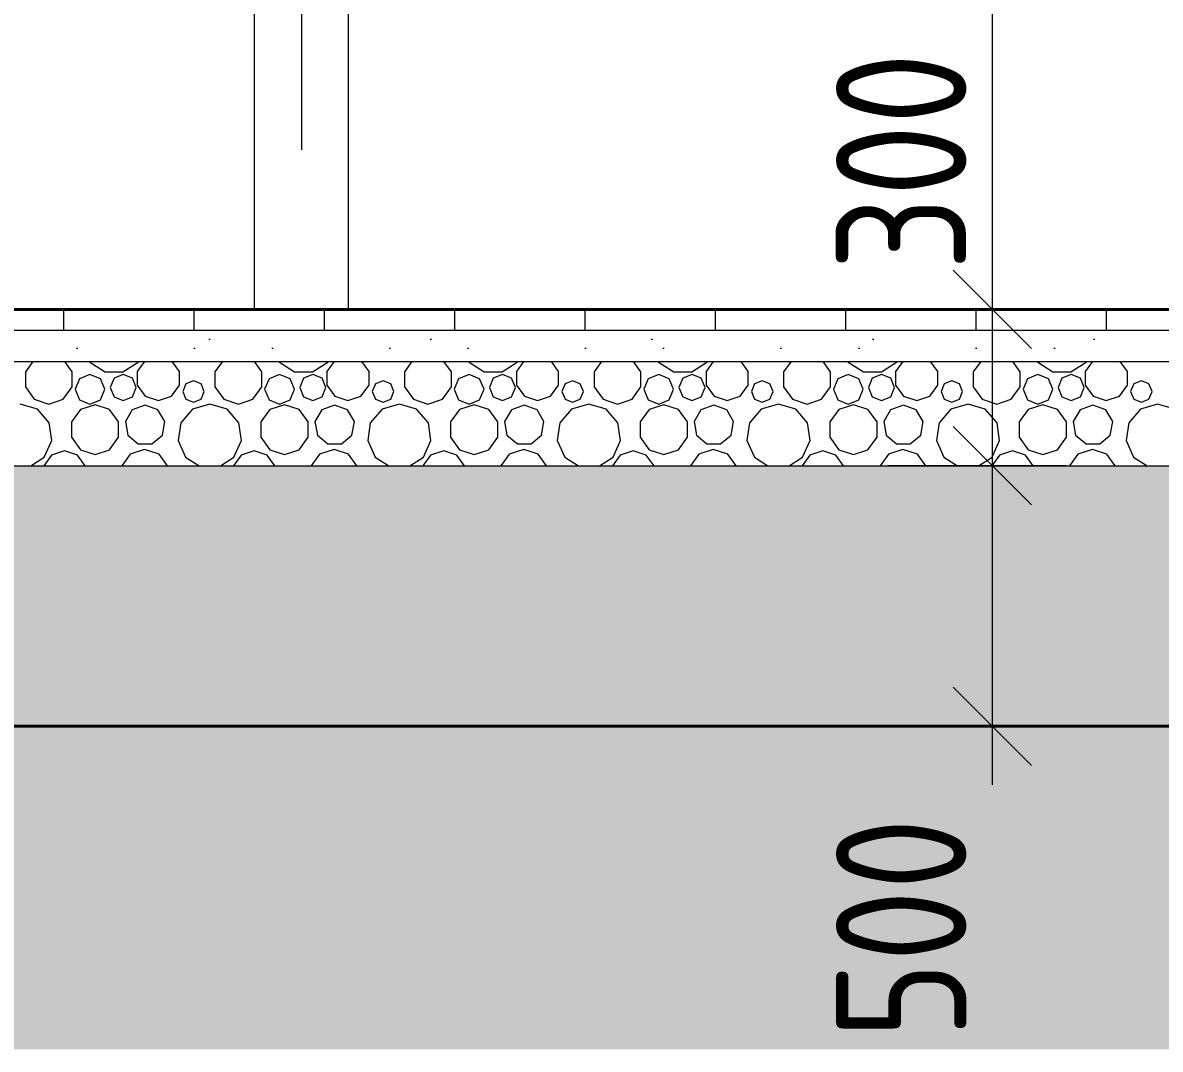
# Model space of a CAD drawing. Header units: millimetres. Extents: x 38742 to 206544, y -3832 to 13261.
# Drawn here: x 64921 to 67103, y -1420 to 550 of the extents above; entities that cross this region are included whole.
import ezdxf
from ezdxf.enums import TextEntityAlignment as Align

# ---------------------------------------------------------------- set-up
doc = ezdxf.new("R2010")
doc.units = ezdxf.units.MM
doc.header["$MEASUREMENT"] = 0
doc.linetypes.add('Штрихштриховая', pattern=[10936.110735, 5291.666508, -2116.666555, 1411.111116, -2116.666555])
for name, color, linetype in [('колонны', 7, 'Continuous'), ('оси', 7, 'Continuous'), ('перекрытие', 7, 'Continuous'), ('подп стены Инжзащита', 7, 'Continuous')]:
    doc.layers.add(name, color=color, linetype=linetype)
for name, color, linetype, lineweight in [('колонны_Ном._пера__96', 7, 'Continuous', 13), ('оси_Ном._пера__96', 7, 'Continuous', 13), ('перекрытие_Ном._пера__94', 252, 'Continuous', 13), ('перекрытие_Ном._пера__97', 7, 'Continuous', 20), ('перекрытие_Ном._пера__99', 7, 'Continuous', 40), ('подп стены Инжзащита_Ном._пера__96', 7, 'Continuous', 13), ('подп стены Инжзащита_Ном._пера__97', 7, 'Continuous', 20)]:
    doc.layers.add(name, color=color, linetype=linetype, lineweight=lineweight)
doc.styles.add('СГЕНЕРИР_СТИЛЬ_1', font='gost_2_304-81_type.ttf')
doc.dimstyles.new('СГЕНЕРИР_СТИЛЬ__2', dxfattribs={"dimtxt": 250, "dimasz": 142.5, "dimexe": 0.18, "dimexo": 200, "dimgap": 0.09, "dimtad": 1, "dimdec": 0, "dimzin": 0, "dimdsep": 46, "dimtxsty": 'СГЕНЕРИР_СТИЛЬ_1', "dimblk": 'ARROWHEAD_6', "dimblk1": 'ARROWHEAD_6', "dimblk2": 'ARROWHEAD_6', "dimcen": 0.09, "dimclrd": 7, "dimclre": 7, "dimclrt": 7, "dimadec": 0, "dimazin": 0, "dimtfac": 1, "dimtdec": 4, "dimtmove": 0, "dimatfit": 3, "dimfxl": 1, "dimtolj": 1, "dimtzin": 0, "dimarcsym": 0})

# ---------------------------------------------------------------- blocks, each defined once
blk = doc.blocks.new('Элемент разреза_6_2')
at = {"layer": 'колонны_Ном._пера__96', "linetype": 'Continuous'}
for p, q in [((65365.7, 0), (65365.7, 4706)), ((65545.7, 0), (65545.7, 4706))]:
    blk.add_line(p, q, dxfattribs=at)
blk = doc.blocks.new('Стандартный маркер сетки[2]_2', base_point=(65455.7, 6597.5))
at = {"layer": 'оси_Ном._пера__96', "linetype": 'Штрихштриховая'}
blk.add_line((65455.7, 5597.5), (65455.7, -2000), dxfattribs=at)
at = {"layer": 'оси_Ном._пера__96', "style": 'СГЕНЕРИР_СТИЛЬ_1'}
blk.add_attdef('AC_MarkerText_1', text='', height=350, rotation=360, dxfattribs=at).set_placement((65316.5, -3669.7), align=Align.BOTTOM_LEFT)
blk = doc.blocks.new('*X86')
at = {"layer": 'перекрытие_Ном._пера__94', "linetype": 'Continuous'}
for p, q in [((64940.3, -100), (64926, -119.7)), ((65016, -119.7), (65001.7, -100)), ((65049.2, -100), (65049.8, -101.3)), ((65049.8, -101.3), (65078.9, -119.9)), ((65113.3, -119.9), (65142.4, -101.3)), ((65154.5, -100), (65140.7, -119)), ((65142.4, -101.3), (65143, -100)), ((65221.7, -119), (65207.9, -100)), ((65304, -100), (65289.7, -119.7)), ((65379.7, -119.7), (65365.4, -100)), ((65413, -100), (65413.5, -101.3)), ((65413.5, -101.3), (65442.6, -119.9)), ((65477.1, -119.9), (65506.1, -101.3)), ((65518.2, -100), (65504.4, -119)), ((65506.1, -101.3), (65506.7, -100)), ((65585.4, -119), (65571.6, -100)), ((65667.7, -100), (65653.4, -119.7)), ((65743.4, -119.7), (65729.1, -100)), ((65776.7, -100), (65777.3, -101.3)), ((65777.3, -101.3), (65806.3, -119.9)), ((65840.8, -119.9), (65869.8, -101.3)), ((65881.9, -100), (65868.2, -119)), ((65869.8, -101.3), (65870.4, -100)), ((65949.1, -119), (65935.3, -100)), ((66031.4, -100), (66017.1, -119.7)), ((66107.1, -119.7), (66092.8, -100)), ((66140.4, -100), (66141, -101.3)), ((66141, -101.3), (66170, -119.9)), ((66204.5, -119.9), (66233.5, -101.3)), ((66245.6, -100), (66231.9, -119)), ((66233.5, -101.3), (66234.1, -100)), ((66312.8, -119), (66299, -100)), ((66395.1, -100), (66380.8, -119.7)), ((66470.8, -119.7), (66456.5, -100)), ((66504.1, -100), (66504.7, -101.3)), ((66504.7, -101.3), (66533.7, -119.9)), ((66568.2, -119.9), (66597.2, -101.3)), ((66609.4, -100), (66595.6, -119)), ((66597.2, -101.3), (66597.8, -100)), ((66676.5, -119), (66662.7, -100)), ((66758.8, -100), (66744.5, -119.7)), ((66834.5, -119.7), (66820.2, -100)), ((66867.8, -100), (66868.4, -101.3)), ((66868.4, -101.3), (66897.4, -119.9)), ((66931.9, -119.9), (66960.9, -101.3)), ((66973.1, -100), (66959.3, -119)), ((66960.9, -101.3), (66961.5, -100)), ((67040.2, -119), (67026.4, -100)), ((64926, -119.7), (64926, -148.9)), ((65016, -148.9), (65016, -119.7)), ((65050, -124.8), (65029.8, -133.2)), ((65070.2, -133.2), (65050, -124.8)), ((65078.9, -119.9), (65113.3, -119.9)), ((65113.8, -124.8), (65096.1, -132.1)), ((65131.6, -132.1), (65113.8, -124.8)), ((65140.7, -119), (65140.7, -145.3)), ((65221.7, -145.3), (65221.7, -119)), ((65289.7, -119.7), (65289.7, -148.9)), ((65379.7, -148.9), (65379.7, -119.7)), ((65413.7, -124.8), (65393.5, -133.2)), ((65433.9, -133.2), (65413.7, -124.8)), ((65442.6, -119.9), (65477.1, -119.9)), ((65477.5, -124.8), (65459.8, -132.1)), ((65495.3, -132.1), (65477.5, -124.8)), ((65504.4, -119), (65504.4, -145.3)), ((65585.4, -145.3), (65585.4, -119)), ((65653.4, -119.7), (65653.4, -148.9)), ((65743.4, -148.9), (65743.4, -119.7)), ((65777.4, -124.8), (65757.2, -133.2)), ((65797.6, -133.2), (65777.4, -124.8)), ((65806.3, -119.9), (65840.8, -119.9)), ((65841.2, -124.8), (65823.5, -132.1)), ((65859, -132.1), (65841.2, -124.8)), ((65868.2, -119), (65868.2, -145.3)), ((65949.1, -145.3), (65949.1, -119)), ((66017.1, -119.7), (66017.1, -148.9)), ((66107.1, -148.9), (66107.1, -119.7)), ((66141.1, -124.8), (66120.9, -133.2)), ((66161.3, -133.2), (66141.1, -124.8)), ((66170, -119.9), (66204.5, -119.9)), ((66205, -124.8), (66187.2, -132.1)), ((66222.7, -132.1), (66205, -124.8)), ((66231.9, -119), (66231.9, -145.3)), ((66312.8, -145.3), (66312.8, -119)), ((66380.8, -119.7), (66380.8, -148.9)), ((66470.8, -148.9), (66470.8, -119.7)), ((66504.8, -124.8), (66484.6, -133.2)), ((66525, -133.2), (66504.8, -124.8)), ((66533.7, -119.9), (66568.2, -119.9)), ((66568.7, -124.8), (66550.9, -132.1)), ((66586.4, -132.1), (66568.7, -124.8)), ((66595.6, -119), (66595.6, -145.3)), ((66676.5, -145.3), (66676.5, -119)), ((66744.5, -119.7), (66744.5, -148.9)), ((66834.5, -148.9), (66834.5, -119.7)), ((66868.5, -124.8), (66848.3, -133.2)), ((66888.8, -133.2), (66868.5, -124.8)), ((66897.4, -119.9), (66931.9, -119.9)), ((66932.4, -124.8), (66914.6, -132.1)), ((66950.1, -132.1), (66932.4, -124.8)), ((66959.3, -119), (66959.3, -145.3)), ((67040.2, -145.3), (67040.2, -119)), ((64926, -148.9), (64943.2, -172.6)), ((64998.8, -172.6), (65016, -148.9)), ((65029.8, -133.2), (65021.4, -153.4)), ((65078.6, -153.4), (65070.2, -133.2)), ((65096.1, -132.1), (65088.8, -149.9)), ((65088.8, -149.9), (65096.1, -167.6)), ((65138.9, -149.9), (65131.6, -132.1)), ((65131.6, -167.6), (65138.9, -149.9)), ((65140.7, -145.3), (65156.2, -166.6)), ((65206.2, -166.6), (65221.7, -145.3)), ((65234, -142.9), (65227.9, -157.6)), ((65248.6, -136.9), (65234, -142.9)), ((65263.2, -142.9), (65248.6, -136.9)), ((65269.3, -157.6), (65263.2, -142.9)), ((65289.7, -148.9), (65306.9, -172.6)), ((65362.5, -172.6), (65379.7, -148.9)), ((65393.5, -133.2), (65385.1, -153.4)), ((65442.3, -153.4), (65433.9, -133.2)), ((65459.8, -132.1), (65452.5, -149.9)), ((65452.5, -149.9), (65459.8, -167.6)), ((65502.6, -149.9), (65495.3, -132.1)), ((65495.3, -167.6), (65502.6, -149.9)), ((65504.4, -145.3), (65519.9, -166.6)), ((65569.9, -166.6), (65585.4, -145.3)), ((65597.7, -142.9), (65591.6, -157.6)), ((65612.3, -136.9), (65597.7, -142.9)), ((65626.9, -142.9), (65612.3, -136.9)), ((65633, -157.6), (65626.9, -142.9)), ((65653.4, -148.9), (65670.6, -172.6)), ((65726.2, -172.6), (65743.4, -148.9)), ((65757.2, -133.2), (65748.8, -153.4)), ((65806, -153.4), (65797.6, -133.2)), ((65823.5, -132.1), (65816.2, -149.9)), ((65816.2, -149.9), (65823.5, -167.6)), ((65866.3, -149.9), (65859, -132.1)), ((65859, -167.6), (65866.3, -149.9)), ((65868.2, -145.3), (65883.6, -166.6)), ((65933.6, -166.6), (65949.1, -145.3)), ((65961.4, -142.9), (65955.3, -157.6)), ((65976, -136.9), (65961.4, -142.9)), ((65990.6, -142.9), (65976, -136.9)), ((65996.7, -157.6), (65990.6, -142.9)), ((66017.1, -148.9), (66034.3, -172.6)), ((66089.9, -172.6), (66107.1, -148.9)), ((66120.9, -133.2), (66112.5, -153.4)), ((66169.7, -153.4), (66161.3, -133.2)), ((66187.2, -132.1), (66179.9, -149.9)), ((66179.9, -149.9), (66187.2, -167.6)), ((66230, -149.9), (66222.7, -132.1)), ((66222.7, -167.6), (66230, -149.9)), ((66231.9, -145.3), (66247.3, -166.6)), ((66297.3, -166.6), (66312.8, -145.3)), ((66325.1, -142.9), (66319, -157.6)), ((66339.7, -136.9), (66325.1, -142.9)), ((66354.3, -142.9), (66339.7, -136.9)), ((66360.4, -157.6), (66354.3, -142.9)), ((66380.8, -148.9), (66398, -172.6)), ((66453.6, -172.6), (66470.8, -148.9)), ((66484.6, -133.2), (66476.2, -153.4)), ((66533.4, -153.4), (66525, -133.2)), ((66550.9, -132.1), (66543.6, -149.9)), ((66543.6, -149.9), (66550.9, -167.6)), ((66593.7, -149.9), (66586.4, -132.1)), ((66586.4, -167.6), (66593.7, -149.9)), ((66595.6, -145.3), (66611, -166.6)), ((66661, -166.6), (66676.5, -145.3)), ((66688.8, -142.9), (66682.7, -157.6)), ((66703.4, -136.9), (66688.8, -142.9)), ((66718, -142.9), (66703.4, -136.9)), ((66724.1, -157.6), (66718, -142.9)), ((66744.5, -148.9), (66761.7, -172.6)), ((66817.3, -172.6), (66834.5, -148.9)), ((66848.3, -133.2), (66840, -153.4)), ((66897.1, -153.4), (66888.8, -133.2)), ((66914.6, -132.1), (66907.3, -149.9)), ((66907.3, -149.9), (66914.6, -167.6)), ((66957.4, -149.9), (66950.1, -132.1)), ((66950.1, -167.6), (66957.4, -149.9)), ((66959.3, -145.3), (66974.7, -166.6)), ((67024.8, -166.6), (67040.2, -145.3)), ((67052.5, -142.9), (67046.4, -157.6)), ((67067.1, -136.9), (67052.5, -142.9)), ((67081.7, -142.9), (67067.1, -136.9)), ((67087.8, -157.6), (67081.7, -142.9)), ((64943.2, -172.6), (64971, -181.6)), ((64971, -181.6), (64998.8, -172.6)), ((65021.4, -153.4), (65029.8, -173.6)), ((65029.8, -173.6), (65050, -182)), ((65050, -182), (65070.2, -173.6)), ((65070.2, -173.6), (65078.6, -153.4)), ((65096.1, -167.6), (65113.8, -174.9)), ((65113.8, -174.9), (65131.6, -167.6)), ((65156.2, -166.6), (65181.2, -174.7)), ((65181.2, -174.7), (65206.2, -166.6)), ((65227.9, -157.6), (65234, -172.2)), ((65234, -172.2), (65248.6, -178.2)), ((65248.6, -178.2), (65263.2, -172.2)), ((65263.2, -172.2), (65269.3, -157.6)), ((65306.9, -172.6), (65334.7, -181.6)), ((65334.7, -181.6), (65362.5, -172.6)), ((65385.1, -153.4), (65393.5, -173.6)), ((65393.5, -173.6), (65413.7, -182)), ((65413.7, -182), (65433.9, -173.6)), ((65433.9, -173.6), (65442.3, -153.4)), ((65459.8, -167.6), (65477.5, -174.9)), ((65477.5, -174.9), (65495.3, -167.6)), ((65519.9, -166.6), (65544.9, -174.7)), ((65544.9, -174.7), (65569.9, -166.6)), ((65591.6, -157.6), (65597.7, -172.2)), ((65597.7, -172.2), (65612.3, -178.2)), ((65612.3, -178.2), (65626.9, -172.2)), ((65626.9, -172.2), (65633, -157.6)), ((65670.6, -172.6), (65698.4, -181.6)), ((65698.4, -181.6), (65726.2, -172.6)), ((65748.8, -153.4), (65757.2, -173.6)), ((65757.2, -173.6), (65777.4, -182)), ((65777.4, -182), (65797.6, -173.6)), ((65797.6, -173.6), (65806, -153.4)), ((65823.5, -167.6), (65841.2, -174.9)), ((65841.2, -174.9), (65859, -167.6)), ((65883.6, -166.6), (65908.6, -174.7)), ((65908.6, -174.7), (65933.6, -166.6)), ((65955.3, -157.6), (65961.4, -172.2)), ((65961.4, -172.2), (65976, -178.2)), ((65976, -178.2), (65990.6, -172.2)), ((65990.6, -172.2), (65996.7, -157.6)), ((66034.3, -172.6), (66062.1, -181.6)), ((66062.1, -181.6), (66089.9, -172.6)), ((66112.5, -153.4), (66120.9, -173.6)), ((66120.9, -173.6), (66141.1, -182)), ((66141.1, -182), (66161.3, -173.6)), ((66161.3, -173.6), (66169.7, -153.4)), ((66187.2, -167.6), (66205, -174.9)), ((66205, -174.9), (66222.7, -167.6)), ((66247.3, -166.6), (66272.3, -174.7)), ((66272.3, -174.7), (66297.3, -166.6)), ((66319, -157.6), (66325.1, -172.2)), ((66325.1, -172.2), (66339.7, -178.2)), ((66339.7, -178.2), (66354.3, -172.2)), ((66354.3, -172.2), (66360.4, -157.6)), ((66398, -172.6), (66425.8, -181.6)), ((66425.8, -181.6), (66453.6, -172.6)), ((66476.2, -153.4), (66484.6, -173.6)), ((66484.6, -173.6), (66504.8, -182)), ((66504.8, -182), (66525, -173.6)), ((66525, -173.6), (66533.4, -153.4)), ((66550.9, -167.6), (66568.7, -174.9)), ((66568.7, -174.9), (66586.4, -167.6)), ((66611, -166.6), (66636, -174.7)), ((66636, -174.7), (66661, -166.6)), ((66682.7, -157.6), (66688.8, -172.2)), ((66688.8, -172.2), (66703.4, -178.2)), ((66703.4, -178.2), (66718, -172.2)), ((66718, -172.2), (66724.1, -157.6)), ((66761.7, -172.6), (66789.5, -181.6)), ((66789.5, -181.6), (66817.3, -172.6)), ((66840, -153.4), (66848.3, -173.6)), ((66848.3, -173.6), (66868.5, -182)), ((66868.5, -182), (66888.8, -173.6)), ((66888.8, -173.6), (66897.1, -153.4)), ((66914.6, -167.6), (66932.4, -174.9)), ((66932.4, -174.9), (66950.1, -167.6)), ((66974.7, -166.6), (66999.7, -174.7)), ((66999.7, -174.7), (67024.8, -166.6)), ((67046.4, -157.6), (67052.5, -172.2)), ((67052.5, -172.2), (67067.1, -178.2)), ((67067.1, -178.2), (67081.7, -172.2)), ((67081.7, -172.2), (67087.8, -157.6)), ((64949.2, -191.7), (64916.1, -182)), ((64971.8, -217.8), (64949.2, -191.7)), ((65031.6, -192.2), (65014.3, -216)), ((65059.7, -183), (65031.6, -192.2)), ((65087.7, -192.2), (65059.7, -183)), ((65105, -216), (65087.7, -192.2)), ((65131, -192.6), (65117.9, -215.3)), ((65155.7, -183.6), (65131, -192.6)), ((65180.4, -192.6), (65155.7, -183.6)), ((65193.5, -215.3), (65180.4, -192.6)), ((65246.7, -191.7), (65224.1, -217.8)), ((65279.8, -182), (65246.7, -191.7)), ((65312.9, -191.7), (65279.8, -182)), ((65335.5, -217.8), (65312.9, -191.7)), ((65395.3, -192.2), (65378, -216)), ((65423.4, -183), (65395.3, -192.2)), ((65451.4, -192.2), (65423.4, -183)), ((65468.7, -216), (65451.4, -192.2)), ((65494.8, -192.6), (65481.6, -215.3)), ((65519.4, -183.6), (65494.8, -192.6)), ((65544.1, -192.6), (65519.4, -183.6)), ((65557.2, -215.3), (65544.1, -192.6)), ((65610.4, -191.7), (65587.8, -217.8)), ((65643.5, -182), (65610.4, -191.7)), ((65676.6, -191.7), (65643.5, -182)), ((65699.2, -217.8), (65676.6, -191.7)), ((65759, -192.2), (65741.7, -216)), ((65787.1, -183), (65759, -192.2)), ((65815.1, -192.2), (65787.1, -183)), ((65832.5, -216), (65815.1, -192.2)), ((65858.5, -192.6), (65845.3, -215.3)), ((65883.1, -183.6), (65858.5, -192.6)), ((65907.8, -192.6), (65883.1, -183.6)), ((65920.9, -215.3), (65907.8, -192.6)), ((65974.1, -191.7), (65951.5, -217.8)), ((66007.2, -182), (65974.1, -191.7)), ((66040.3, -191.7), (66007.2, -182)), ((66062.9, -217.8), (66040.3, -191.7)), ((66122.7, -192.2), (66105.4, -216)), ((66150.8, -183), (66122.7, -192.2)), ((66178.8, -192.2), (66150.8, -183)), ((66196.2, -216), (66178.8, -192.2)), ((66222.2, -192.6), (66209.1, -215.3)), ((66246.8, -183.6), (66222.2, -192.6)), ((66271.5, -192.6), (66246.8, -183.6)), ((66284.6, -215.3), (66271.5, -192.6)), ((66337.8, -191.7), (66315.3, -217.8)), ((66370.9, -182), (66337.8, -191.7)), ((66404, -191.7), (66370.9, -182)), ((66426.6, -217.8), (66404, -191.7)), ((66486.5, -192.2), (66469.1, -216)), ((66514.5, -183), (66486.5, -192.2)), ((66542.5, -192.2), (66514.5, -183)), ((66559.9, -216), (66542.5, -192.2)), ((66585.9, -192.6), (66572.8, -215.3)), ((66610.5, -183.6), (66585.9, -192.6)), ((66635.2, -192.6), (66610.5, -183.6)), ((66648.3, -215.3), (66635.2, -192.6)), ((66701.5, -191.7), (66679, -217.8)), ((66734.6, -182), (66701.5, -191.7)), ((66767.7, -191.7), (66734.6, -182)), ((66790.3, -217.8), (66767.7, -191.7)), ((66850.2, -192.2), (66832.8, -216)), ((66878.2, -183), (66850.2, -192.2)), ((66906.2, -192.2), (66878.2, -183)), ((66923.6, -216), (66906.2, -192.2)), ((66949.6, -192.6), (66936.5, -215.3)), ((66974.2, -183.6), (66949.6, -192.6)), ((66998.9, -192.6), (66974.2, -183.6)), ((67012, -215.3), (66998.9, -192.6)), ((67065.3, -191.7), (67042.7, -217.8)), ((67098.3, -182), (67065.3, -191.7)), ((67131.4, -191.7), (67098.3, -182)), ((64976.7, -251.9), (64971.8, -217.8)), ((65014.3, -216), (65014.3, -245.5)), ((65105, -245.5), (65105, -216)), ((65117.9, -215.3), (65122.5, -241.1)), ((65188.9, -241.1), (65193.5, -215.3)), ((65224.1, -217.8), (65219.2, -251.9)), ((65340.4, -251.9), (65335.5, -217.8)), ((65378, -216), (65378, -245.5)), ((65468.7, -245.5), (65468.7, -216)), ((65481.6, -215.3), (65486.2, -241.1)), ((65552.6, -241.1), (65557.2, -215.3)), ((65587.8, -217.8), (65582.9, -251.9)), ((65704.1, -251.9), (65699.2, -217.8)), ((65741.7, -216), (65741.7, -245.5)), ((65832.5, -245.5), (65832.5, -216)), ((65845.3, -215.3), (65849.9, -241.1)), ((65916.3, -241.1), (65920.9, -215.3)), ((65951.5, -217.8), (65946.6, -251.9)), ((66067.8, -251.9), (66062.9, -217.8)), ((66105.4, -216), (66105.4, -245.5)), ((66196.2, -245.5), (66196.2, -216)), ((66209.1, -215.3), (66213.6, -241.1)), ((66280, -241.1), (66284.6, -215.3)), ((66315.3, -217.8), (66310.3, -251.9)), ((66431.5, -251.9), (66426.6, -217.8)), ((66469.1, -216), (66469.1, -245.5)), ((66559.9, -245.5), (66559.9, -216)), ((66572.8, -215.3), (66577.3, -241.1)), ((66643.7, -241.1), (66648.3, -215.3)), ((66679, -217.8), (66674, -251.9)), ((66795.2, -251.9), (66790.3, -217.8)), ((66832.8, -216), (66832.8, -245.5)), ((66923.6, -245.5), (66923.6, -216)), ((66936.5, -215.3), (66941, -241.1)), ((67007.5, -241.1), (67012, -215.3)), ((67042.7, -217.8), (67037.8, -251.9)), ((64962.4, -283.3), (64976.7, -251.9)), ((65014.3, -245.5), (65031.6, -269.3)), ((65087.7, -269.3), (65105, -245.5)), ((65122.5, -241.1), (65142.6, -258)), ((65142.6, -258), (65168.8, -258)), ((65168.8, -258), (65188.9, -241.1)), ((65219.2, -251.9), (65233.5, -283.3)), ((65326.1, -283.3), (65340.4, -251.9)), ((65378, -245.5), (65395.3, -269.3)), ((65451.4, -269.3), (65468.7, -245.5)), ((65486.2, -241.1), (65506.3, -258)), ((65506.3, -258), (65532.5, -258)), ((65532.5, -258), (65552.6, -241.1)), ((65582.9, -251.9), (65597.3, -283.3)), ((65689.8, -283.3), (65704.1, -251.9)), ((65741.7, -245.5), (65759, -269.3)), ((65815.1, -269.3), (65832.5, -245.5)), ((65849.9, -241.1), (65870, -258)), ((65870, -258), (65896.2, -258)), ((65896.2, -258), (65916.3, -241.1)), ((65946.6, -251.9), (65961, -283.3)), ((66053.5, -283.3), (66067.8, -251.9)), ((66105.4, -245.5), (66122.7, -269.3)), ((66178.8, -269.3), (66196.2, -245.5)), ((66213.6, -241.1), (66233.7, -258)), ((66233.7, -258), (66259.9, -258)), ((66259.9, -258), (66280, -241.1)), ((66310.3, -251.9), (66324.7, -283.3)), ((66417.2, -283.3), (66431.5, -251.9)), ((66469.1, -245.5), (66486.5, -269.3)), ((66542.5, -269.3), (66559.9, -245.5)), ((66577.3, -241.1), (66597.4, -258)), ((66597.4, -258), (66623.6, -258)), ((66623.6, -258), (66643.7, -241.1)), ((66674, -251.9), (66688.4, -283.3)), ((66780.9, -283.3), (66795.2, -251.9)), ((66832.8, -245.5), (66850.2, -269.3)), ((66906.2, -269.3), (66923.6, -245.5)), ((66941, -241.1), (66961.1, -258)), ((66961.1, -258), (66987.4, -258)), ((66987.4, -258), (67007.5, -241.1)), ((67037.8, -251.9), (67052.1, -283.3)), ((64936.4, -300), (64962.4, -283.3)), ((64976.2, -279.7), (64961.4, -300)), ((65001.2, -271.6), (64976.2, -279.7)), ((65026.2, -279.7), (65001.2, -271.6)), ((65041, -300), (65026.2, -279.7)), ((65031.6, -269.3), (65059.7, -278.5)), ((65059.7, -278.5), (65087.7, -269.3)), ((65126.9, -278), (65110.9, -300)), ((65154.7, -269), (65126.9, -278)), ((65182.5, -278), (65154.7, -269)), ((65198.5, -300), (65182.5, -278)), ((65233.5, -283.3), (65259.5, -300)), ((65300.1, -300), (65326.1, -283.3)), ((65339.9, -279.7), (65325.2, -300)), ((65364.9, -271.6), (65339.9, -279.7)), ((65389.9, -279.7), (65364.9, -271.6)), ((65404.7, -300), (65389.9, -279.7)), ((65395.3, -269.3), (65423.4, -278.5)), ((65423.4, -278.5), (65451.4, -269.3)), ((65490.6, -278), (65474.6, -300)), ((65518.4, -269), (65490.6, -278)), ((65546.2, -278), (65518.4, -269)), ((65562.2, -300), (65546.2, -278)), ((65597.3, -283.3), (65623.2, -300)), ((65663.8, -300), (65689.8, -283.3)), ((65703.6, -279.7), (65688.9, -300)), ((65728.6, -271.6), (65703.6, -279.7)), ((65753.6, -279.7), (65728.6, -271.6)), ((65768.4, -300), (65753.6, -279.7)), ((65759, -269.3), (65787.1, -278.5)), ((65787.1, -278.5), (65815.1, -269.3)), ((65854.3, -278), (65838.3, -300)), ((65882.1, -269), (65854.3, -278)), ((65909.9, -278), (65882.1, -269)), ((65925.9, -300), (65909.9, -278)), ((65961, -283.3), (65987, -300)), ((66027.5, -300), (66053.5, -283.3)), ((66067.3, -279.7), (66052.6, -300)), ((66092.3, -271.6), (66067.3, -279.7)), ((66117.3, -279.7), (66092.3, -271.6)), ((66132.1, -300), (66117.3, -279.7)), ((66122.7, -269.3), (66150.8, -278.5)), ((66150.8, -278.5), (66178.8, -269.3)), ((66218, -278), (66202, -300)), ((66245.8, -269), (66218, -278)), ((66273.6, -278), (66245.8, -269)), ((66289.6, -300), (66273.6, -278)), ((66324.7, -283.3), (66350.7, -300)), ((66391.2, -300), (66417.2, -283.3)), ((66431, -279.7), (66416.3, -300)), ((66456, -271.6), (66431, -279.7)), ((66481, -279.7), (66456, -271.6)), ((66495.8, -300), (66481, -279.7)), ((66486.5, -269.3), (66514.5, -278.5)), ((66514.5, -278.5), (66542.5, -269.3)), ((66581.7, -278), (66565.7, -300)), ((66609.5, -269), (66581.7, -278)), ((66637.3, -278), (66609.5, -269)), ((66653.3, -300), (66637.3, -278)), ((66688.4, -283.3), (66714.4, -300)), ((66754.9, -300), (66780.9, -283.3)), ((66794.7, -279.7), (66780, -300)), ((66819.7, -271.6), (66794.7, -279.7)), ((66844.8, -279.7), (66819.7, -271.6)), ((66859.5, -300), (66844.8, -279.7)), ((66850.2, -269.3), (66878.2, -278.5)), ((66878.2, -278.5), (66906.2, -269.3)), ((66945.4, -278), (66929.4, -300)), ((66973.2, -269), (66945.4, -278)), ((67001, -278), (66973.2, -269)), ((67017, -300), (67001, -278)), ((67052.1, -283.3), (67078.1, -300))]:
    blk.add_line(p, q, dxfattribs=at)
blk = doc.blocks.new('Элемент разреза_62_2')
at = {"layer": 'перекрытие_Ном._пера__94', "linetype": 'Continuous'}
h = blk.add_hatch(dxfattribs=at)
h.set_pattern_fill('СЕТКА_25X25_0002', color=256, style=0, pattern_type=2)
h.set_pattern_definition([(0, (0, 0), (0, 250), []), (90, (0, 0), (-250, 0), [])])
h.paths.add_polyline_path([(72455.7, -40), (72455.7, 0), (62855.7, 0), (62855.7, -40)])
h = blk.add_hatch(dxfattribs=at)
h.set_pattern_fill('БЕТОН_ЛЕГКИЙ_0002', color=256, style=0, pattern_type=2)
h.set_pattern_definition([(0, (0, 0), (0, 779.423), [48.75, -401.25]), (0, (225, 389.7), (0, 779.423), [48.75, -401.25]), (60, (0, 0), (-675, 389.7114), [48.75, -401.25]), (60, (450, 0), (-675, 389.7114), [48.75, -401.25]), (120, (48.75, 0), (675, 389.7114), [48.75, -401.25]), (120, (498.75, 0), (675, 389.7114), [48.75, -401.25]), (0, (0, 75), (0, 150), [0, -150, 0, -225]), (45, (75, 75), (-106.06602, 106.06602), [0, -112.5, 0, -187.5])])
h.paths.add_polyline_path([(72455.7, -100), (72455.7, -40), (62855.7, -40), (62855.7, -100)])
blk.add_hatch(color=256, dxfattribs=at).paths.add_polyline_path([(62855.7, -800), (72455.7, -800), (72455.7, -300), (62855.7, -300)])
at = {"layer": 'перекрытие_Ном._пера__97', "linetype": 'Continuous'}
for p, q in [((62855.7, -40), (72455.7, -40)), ((62855.7, -40), (72455.7, -40)), ((62855.7, -100), (72455.7, -100)), ((62855.7, -100), (72455.7, -100)), ((62855.7, -300), (72455.7, -300)), ((62855.7, -300), (72455.7, -300))]:
    blk.add_line(p, q, dxfattribs=at)
at = {"layer": 'перекрытие_Ном._пера__99', "linetype": 'Continuous'}
for p, q in [((62855.7, 0), (72455.7, 0)), ((62855.7, -800), (72455.7, -800))]:
    blk.add_line(p, q, dxfattribs=at)
at = {"layer": 'перекрытие'}
blk.add_blockref('*X86', (0, 0), dxfattribs=at)
blk = doc.blocks.new('*D89')
at = {"layer": 'подп стены Инжзащита_Ном._пера__96', "linetype": 'Continuous', "transparency": 16777216}
for p, q in [((66781.3, -800), (66781.3, -300)), ((66921.9, -800), (66581.3, -800)), ((66781.3, -912.5), (66781.3, -800))]:
    blk.add_line(p, q, dxfattribs=at)
at = {"layer": 'подп стены Инжзащита_Ном._пера__97', "linetype": 'Continuous', "transparency": 16777216}
for p, q in [((66706.3, -225), (66856.3, -375)), ((66706.3, -725), (66856.3, -875))]:
    blk.add_line(p, q, dxfattribs=at)
at = {"layer": 'подп стены Инжзащита_Ном._пера__97', "transparency": 16777216, "insert": (66731.3, -1398.6), "char_height": 250, "attachment_point": 7, "rotation": 90, "style": 'СГЕНЕРИР_СТИЛЬ_1'}
blk.add_mtext('{500}', dxfattribs=at)
blk = doc.blocks.new('ARROWHEAD_6')
at = {"color": 0, "linetype": 'Continuous', "lineweight": 0}
for p, q in [((-0.5, -0.5), (0.5, 0.5)), ((0, 0), (-1, 0))]:
    blk.add_line(p, q, dxfattribs=at)
blk = doc.blocks.new('*D90')
at = {"layer": 'подп стены Инжзащита_Ном._пера__96', "linetype": 'Continuous', "transparency": 16777216}
for p, q in [((66981.3, 0), (66640.7, 0)), ((66781.3, -300), (66781.3, 0)), ((66921.9, -300), (66581.3, -300)), ((66781.3, -800), (66781.3, -300))]:
    blk.add_line(p, q, dxfattribs=at)
at = {"layer": 'подп стены Инжзащита_Ном._пера__97', "linetype": 'Continuous', "transparency": 16777216}
for p, q in [((66706.3, 75), (66856.3, -75)), ((66706.3, -225), (66856.3, -375))]:
    blk.add_line(p, q, dxfattribs=at)
blk = doc.blocks.new('*D91')
at = {"layer": 'подп стены Инжзащита_Ном._пера__96', "linetype": 'Continuous', "transparency": 16777216}
for p, q in [((66981.3, 4500), (66640.7, 4500)), ((66781.3, 0), (66781.3, 4500)), ((66981.3, 0), (66640.7, 0))]:
    blk.add_line(p, q, dxfattribs=at)
at = {"layer": 'подп стены Инжзащита_Ном._пера__97', "linetype": 'Continuous', "transparency": 16777216}
for p, q in [((66706.3, 4575), (66856.3, 4425)), ((66706.3, 75), (66856.3, -75))]:
    blk.add_line(p, q, dxfattribs=at)
at = {"layer": 'подп стены Инжзащита_Ном._пера__97', "transparency": 16777216, "char_height": 250, "attachment_point": 7, "rotation": 90, "style": 'СГЕНЕРИР_СТИЛЬ_1'}
for s, insert in [('{450}', (66731.3, 3877.1)), ('{4\xa0500}', (66731.3, 1802.7)), ('{300}', (66731.3, 75))]:
    blk.add_mtext(s, dxfattribs=dict(at, insert=insert))

msp = doc.modelspace()

# ---------------------------------------------------------------- hatches: boundary and pattern name
at = {"layer": 'подп стены Инжзащита_Ном._пера__97', "linetype": 'Continuous'}
h = msp.add_hatch(dxfattribs=at)
h.set_pattern_fill('ГРУНТ_0002', color=256, style=0, pattern_type=2)
h.set_pattern_definition([(45, (0, 0), (-275.7716, 275.7716), []), (45, (-91.9, 91.9), (-551.543, 551.543), []), (45, (-183.85, 183.85), (-551.543, 551.543), []), (135, (-275.77, 275.77), (91.92388, 91.92388), [390, -390])])
h.paths.add_polyline_path([(39484.7, -825.3), (39282.3, -1634.9), (38741.8, -1322.8), (39035.1, -150), (62855.7, -150), (62855.7, -800), (72601.8, -800), (72601.8, -1419.9), (62013.8, -1419.9), (62013.8, -825.3)])

# ---------------------------------------------------------------- block references
at = {"layer": 'колонны'}
msp.add_blockref('Элемент разреза_6_2', (0, 0), dxfattribs=at)
at = {"layer": 'оси', "color": 251, "linetype": 'Continuous', "lineweight": 13}
msp.add_blockref('Стандартный маркер сетки[2]_2', (65455.7, 6597.5), dxfattribs=at)
at = {"layer": 'перекрытие'}
msp.add_blockref('Элемент разреза_62_2', (0, 0), dxfattribs=at)

# ---------------------------------------------------------------- dimensions: what is measured, and where the dimension line sits
at = {"layer": 'подп стены Инжзащита', "linetype": 'Continuous'}
for base, p1, p2, picture, middle in [((66781.3, 4500), (66811.4, 0), (71655.7, 4500), '*D91', (66606.3, 2230.2)), ((66781.3, 0), (63160.7, -300), (66811.4, 0), '*D90', (66606.3, 359.6)), ((66781.3, -300), (62855.7, -800), (63160.7, -300), '*D89', (66606.3, -1114.1))]:
    dim = msp.add_linear_dim(base=base, p1=p1, p2=p2, angle=90, dimstyle='СГЕНЕРИР_СТИЛЬ__2', dxfattribs=at)
    dim.commit()
    dim.dimension.update_dxf_attribs({"geometry": picture, "text_midpoint": middle, "dimtype": 160, "text_rotation": 90})

doc.saveas('drawing.dxf')
